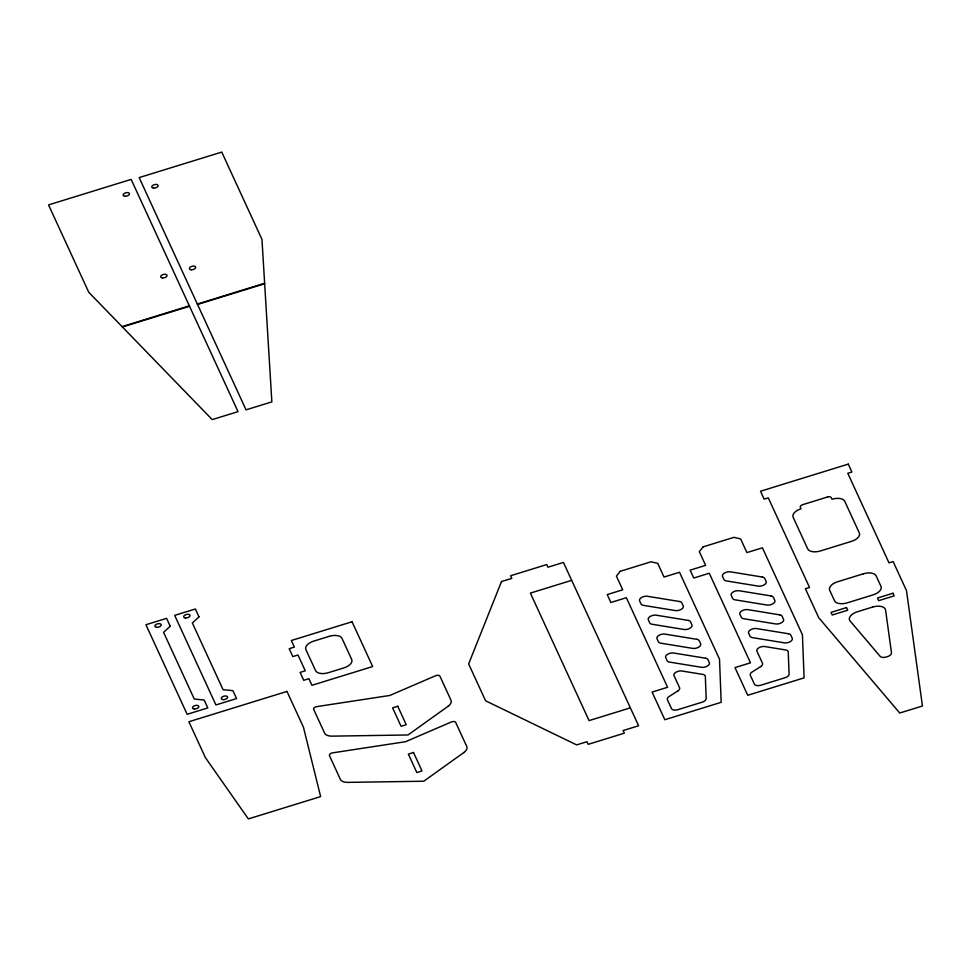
<?xml version="1.0" encoding="UTF-8"?>
<svg xmlns="http://www.w3.org/2000/svg" width="971" height="971" viewBox="0 0 971 971"><rect width="100%" height="100%" fill="white"/><g stroke="black" fill="none" stroke-linecap="round" stroke-linejoin="round"><path stroke-width="1.46" d="M122.334 326.899L212.212 419.606L238.029 411.643L131.146 179.392L48.55 204.905L88.749 292.259L122.067 326.62L189.345 305.841M122.419 326.996L189.539 306.266M197.356 304.044L264.634 283.265L261.964 239.424L221.764 152.083L139.156 177.596L246.039 409.847L271.856 401.873L264.646 283.593M197.55 304.469L264.658 283.738M571.931 580.864L630.118 707.325M501.485 581.556L468.641 663.933L485.609 700.807L576.653 744.903L586.982 741.71L588.195 744.344L624.329 733.19L623.115 730.556L638.615 725.762L630.361 707.847L589.069 720.616L530.384 593.099L571.688 580.342L563.435 562.427L547.947 567.21L546.746 564.576L510.6 575.742L511.814 578.376L501.485 581.556M620.153 571.336L616.415 576.106L622.714 589.81L607.227 594.592L610.868 602.493L626.356 597.711L667.575 687.286L652.087 692.068L664.819 719.729L721.186 702.312L719.511 659.2L679.506 572.259L664.018 577.041L657.719 563.35L651.068 561.796L620.153 571.336M703.065 546.879L699.326 551.649L705.626 565.353L690.138 570.135L693.78 578.036L709.267 573.254L750.486 662.829L734.998 667.611L747.731 695.272L804.097 677.867L802.422 634.755L762.417 547.814L746.93 552.596L740.618 538.893L733.967 537.339L703.065 546.879M170.216 626.246L163.577 632.339L194.273 699.035L204.165 700.018L207.794 707.92L187.148 714.304L145.929 624.729L166.575 618.345L170.216 626.246M198.982 616.888L192.355 622.981L223.051 689.677L232.931 690.66L236.572 698.562L215.926 704.946L174.695 615.371L195.353 608.987L198.982 616.888M448.056 706.305L408.014 734.974L331.936 736.139A10.839 5.729 -14.2 0 1 324.63 733.166L313.669 709.34A3.253 1.724 -14.2 0 1 316.922 706.597L389.832 695.454L435.506 675.767A3.253 1.724 -14.2 0 1 439.924 676.168L450.993 700.237A10.839 5.729 -14.2 0 1 448.056 706.305M463.822 752.549L423.781 781.218L347.715 782.383A10.839 5.729 -14.2 0 1 340.396 779.41L329.436 755.584A3.253 1.724 -14.2 0 1 332.689 752.841L405.599 741.698L451.272 722.011A3.253 1.724 -14.2 0 1 455.69 722.412L466.76 746.481A10.839 5.729 -14.2 0 1 463.822 752.549M677.807 690.976L669.177 696.486A5.425 2.864 -14.2 0 0 667.405 699.727L671.507 708.636A5.425 2.864 -14.2 0 0 677.879 709.68L702.094 702.191A5.425 2.864 -14.2 0 0 706.184 698.55L705.334 676.386A5.425 2.864 -14.2 0 0 702.822 674.408L681.945 671.01A5.425 2.864 -14.2 0 0 676.059 672.175A5.425 2.864 -14.2 0 0 673.995 675.598L679.579 687.735A5.425 2.864 -14.2 0 1 677.807 690.976M760.718 666.519L752.088 672.041A5.425 2.864 -14.2 0 0 750.316 675.27L754.418 684.179A5.425 2.864 -14.2 0 0 760.791 685.223L785.005 677.746A5.425 2.864 -14.2 0 0 789.095 674.092L788.234 651.942A5.425 2.864 -14.2 0 0 785.733 649.963L764.857 646.552A5.425 2.864 -14.2 0 0 758.97 647.718A5.425 2.864 -14.2 0 0 756.895 651.14L762.49 663.278A5.425 2.864 -14.2 0 1 760.718 666.519M848.278 464.114L760.524 491.229L764.153 499.13L768.292 497.856L809.511 587.431L805.384 588.705L818.711 617.69L899.741 713.017L922.45 706.002L906.477 590.574L893.138 561.59L889.011 562.864L847.792 473.29L851.919 472.015L848.278 464.114M352.048 621.756L291.336 640.508L294.359 647.099L289.2 648.689L292.841 656.59L298 655L305.27 670.803L300.112 672.405L303.753 680.307L308.912 678.705L311.946 685.295L372.658 666.543L352.048 621.756M329.266 636.321L313.779 641.103A10.839 5.729 -14.2 0 0 305.877 649.563L315.575 670.633A10.839 5.729 -14.2 0 0 328.319 672.709L343.807 667.927A10.839 5.729 -14.2 0 0 351.708 659.467L342.01 638.396A10.839 5.729 -14.2 0 0 329.266 636.321M827.462 497.031L802.677 504.677A3.253 1.724 -14.2 0 0 800.31 507.214L801.039 508.804A10.839 5.729 -14.2 0 0 793.137 517.264L807.69 548.87A10.839 5.729 -14.2 0 0 820.434 550.958L851.409 541.381A10.839 5.729 -14.2 0 0 859.311 532.921L844.758 501.315A10.839 5.729 -14.2 0 0 832.013 499.228L831.285 497.65A3.253 1.724 -14.2 0 0 827.462 497.031M286.967 691.437L188.884 721.744L205.367 757.574L248.345 818.917L320.624 796.596L303.462 727.267L286.967 691.437M397.746 706.245L392.587 707.847L401.072 726.284L406.23 724.694L397.746 706.245M863.377 573.8L837.56 581.775A10.839 5.729 -14.2 0 0 829.671 590.234L834.514 600.77A10.839 5.729 -14.2 0 0 847.27 602.845L873.075 594.871A10.839 5.729 -14.2 0 0 880.976 586.411L876.133 575.876A10.839 5.729 -14.2 0 0 863.377 573.8M846.506 607.591L831.018 612.385L832.232 615.019L847.719 610.225L846.506 607.591M892.968 593.245L877.481 598.027L878.694 600.661L894.182 595.878L892.968 593.245M872.565 607.069L857.478 611.73A10.839 5.729 -14.2 0 0 850.086 620.967L880.151 656.347A5.425 2.864 -14.2 0 0 886.28 656.991L887.409 656.639A5.425 2.864 -14.2 0 0 891.487 652.84L885.564 610.006A10.839 5.729 -14.2 0 0 872.565 607.069M413.512 752.489L408.354 754.091L416.838 772.528L421.997 770.938L413.512 752.489M762.344 577.041L730.471 571.846A5.425 2.864 -14.2 0 0 724.584 573.011A5.425 2.864 -14.2 0 0 722.521 576.422L723.941 579.517A5.425 2.864 -14.2 0 0 726.308 580.913L758.181 586.108A5.425 2.864 -14.2 0 0 764.068 584.943A5.425 2.864 -14.2 0 0 766.131 581.52L764.711 578.437A5.425 2.864 -14.2 0 0 762.344 577.041M771.047 595.951L739.174 590.744A5.425 2.864 -14.2 0 0 733.287 591.922A5.425 2.864 -14.2 0 0 731.224 595.332L732.644 598.415A5.425 2.864 -14.2 0 0 735.011 599.811L766.884 605.018A5.425 2.864 -14.2 0 0 772.77 603.853A5.425 2.864 -14.2 0 0 774.834 600.43L773.414 597.347A5.425 2.864 -14.2 0 0 771.047 595.951M779.749 614.861L747.876 609.654A5.425 2.864 -14.2 0 0 741.99 610.82A5.425 2.864 -14.2 0 0 739.914 614.242L741.334 617.325A5.425 2.864 -14.2 0 0 743.713 618.721L775.586 623.928A5.425 2.864 -14.2 0 0 781.473 622.751A5.425 2.864 -14.2 0 0 783.536 619.34L782.116 616.257A5.425 2.864 -14.2 0 0 779.749 614.861M679.433 601.498L647.56 596.291A5.425 2.864 -14.2 0 0 641.673 597.456A5.425 2.864 -14.2 0 0 639.61 600.879L641.03 603.962A5.425 2.864 -14.2 0 0 643.397 605.358L675.27 610.565A5.425 2.864 -14.2 0 0 681.157 609.4A5.425 2.864 -14.2 0 0 683.232 605.977L681.812 602.894A5.425 2.864 -14.2 0 0 679.433 601.498M788.452 633.76L756.579 628.565A5.425 2.864 -14.2 0 0 750.692 629.73A5.425 2.864 -14.2 0 0 748.617 633.153L750.037 636.236A5.425 2.864 -14.2 0 0 752.416 637.631L784.289 642.826A5.425 2.864 -14.2 0 0 790.176 641.661A5.425 2.864 -14.2 0 0 792.239 638.25L790.819 635.155A5.425 2.864 -14.2 0 0 788.452 633.76M688.136 620.396L656.262 615.201A5.425 2.864 -14.2 0 0 650.376 616.367A5.425 2.864 -14.2 0 0 648.312 619.789L649.733 622.872A5.425 2.864 -14.2 0 0 652.099 624.268L683.972 629.463A5.425 2.864 -14.2 0 0 689.859 628.298A5.425 2.864 -14.2 0 0 691.935 624.887L690.515 621.792A5.425 2.864 -14.2 0 0 688.136 620.396M696.838 639.306L664.965 634.112A5.425 2.864 -14.2 0 0 659.078 635.277A5.425 2.864 -14.2 0 0 657.015 638.7L658.435 641.782A5.425 2.864 -14.2 0 0 660.802 643.178L692.675 648.373A5.425 2.864 -14.2 0 0 698.562 647.208A5.425 2.864 -14.2 0 0 700.637 643.785L699.205 640.702A5.425 2.864 -14.2 0 0 696.838 639.306M705.541 658.217L673.668 653.022A5.425 2.864 -14.2 0 0 667.781 654.187A5.425 2.864 -14.2 0 0 665.718 657.598L667.138 660.693A5.425 2.864 -14.2 0 0 669.505 662.088L701.378 667.283A5.425 2.864 -14.2 0 0 707.264 666.118A5.425 2.864 -14.2 0 0 709.328 662.695L707.908 659.612A5.425 2.864 -14.2 0 0 705.541 658.217M156.732 627.327A3.253 1.724 -14.2 0 0 161.235 624.766A3.253 1.724 -14.2 0 0 156.246 624.377A3.253 1.724 -14.2 0 0 156.732 627.327M194.309 708.988A3.253 1.724 -14.2 0 0 198.824 706.439A3.253 1.724 -14.2 0 0 193.824 706.051A3.253 1.724 -14.2 0 0 194.309 708.988M185.497 617.969A3.253 1.724 -14.2 0 0 190.013 615.408A3.253 1.724 -14.2 0 0 185.012 615.019A3.253 1.724 -14.2 0 0 185.497 617.969M223.087 699.63A3.253 1.724 -14.2 0 0 227.602 697.081A3.253 1.724 -14.2 0 0 222.602 696.693A3.253 1.724 -14.2 0 0 223.087 699.63M153.6 188.095A3.253 1.724 -14.2 0 0 158.115 185.546A3.253 1.724 -14.2 0 0 153.115 185.145A3.253 1.724 -14.2 0 0 153.6 188.095M191.19 269.768A3.253 1.724 -14.2 0 0 195.693 267.207A3.253 1.724 -14.2 0 0 190.704 266.819A3.253 1.724 -14.2 0 0 191.19 269.768M124.943 196.263A3.253 1.724 -14.2 0 0 129.446 193.715A3.253 1.724 -14.2 0 0 124.458 193.326A3.253 1.724 -14.2 0 0 124.943 196.263M162.521 277.937A3.253 1.724 -14.2 0 0 167.036 275.388A3.253 1.724 -14.2 0 0 162.036 274.987A3.253 1.724 -14.2 0 0 162.521 277.937"/></g></svg>
